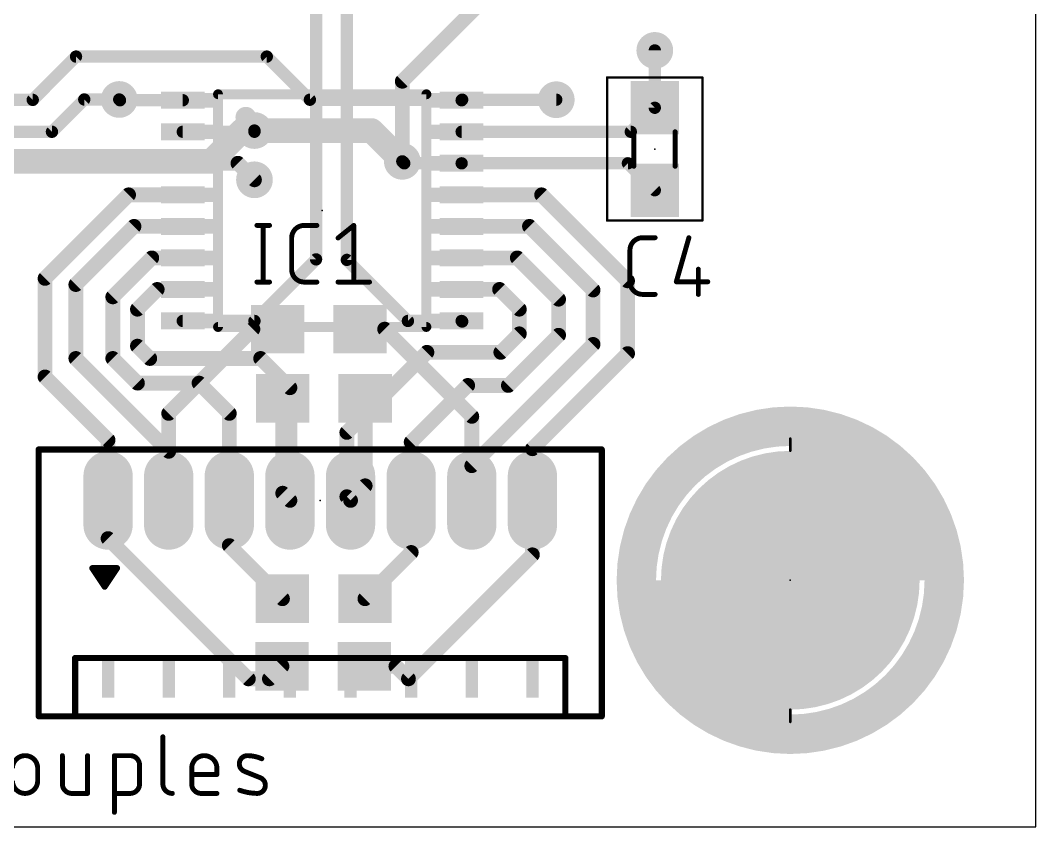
# Model space of a CAD drawing. Extents: x 0 to 102, y 0 to 61.
# Drawn here: x 80.64 to 101.58, y 0 to 16.62 of the extents above; entities that cross this region are included whole.
import ezdxf

# ---------------------------------------------------------------- set-up
doc = ezdxf.new("R2010")
doc.units = 0
for name, color, linetype in [('1', 12, 'CONTINUOUS'), ('16', 132, 'CONTINUOUS'), ('17', 110, 'CONTINUOUS'), ('18', 110, 'CONTINUOUS'), ('20', 31, 'CONTINUOUS'), ('21', 253, 'CONTINUOUS'), ('23', 53, 'CONTINUOUS'), ('25', 253, 'CONTINUOUS'), ('39', 12, 'CONTINUOUS'), ('51', 253, 'CONTINUOUS')]:
    doc.layers.add(name, color=color, linetype=linetype)

# ---------------------------------------------------------------- blocks, each defined once
blk = doc.blocks.new('RECT')
blk.add_solid([(-0.5, -0.5), (0.5, -0.5), (-0.5, 0.5), (0.5, 0.5)])
blk = doc.blocks.new('ROUNDP')
at = {"const_width": 0.5}
blk.add_lwpolyline([(0, -0.25, 1), (0, 0.25, 1), (0, -0.25)], format="xyb", dxfattribs=at)
blk = doc.blocks.new('LONGP100')
at = {"const_width": 1}
blk.add_lwpolyline([(-0.5, 0), (0.5, 0)], dxfattribs=at)
at = {"const_width": 0.5}
for points in [[(-0.5, 0.25, 1), (-0.5, -0.25)], [(0.5, -0.25, 1), (0.5, 0.25)]]:
    blk.add_lwpolyline(points, format="xyb", dxfattribs=at)
blk = doc.blocks.new('ROUNDV')
at = {"const_width": 0.5}
blk.add_lwpolyline([(0, -0.25, 1), (0, 0.25, 1), (0, -0.25)], format="xyb", dxfattribs=at)

msp = doc.modelspace()

# ---------------------------------------------------------------- linework, layer by layer
at = {"layer": '1'}
for points, const_width in [([(86.741, 11.695), (86.741, 19.177)], 0.254), ([(87.376, 11.684), (87.376, 18.796)], 0.254), ([(88.519, 15.367), (90.17, 17.018)], 0.3048), ([(93.726, 14.82), (93.726, 16.002)], 0.254), ([(88.519, 13.716), (88.519, 15.367)], 0.3048), ([(82.6982, 14.975), (82.6821, 14.9911)], 0.254), ([(83.993, 14.975), (82.6982, 14.975)], 0.254), ([(89.743, 14.975), (89.754, 14.986)], 0.254), ([(89.754, 14.986), (91.694, 14.986)], 0.254), ([(93.231, 14.325), (93.726, 14.82)], 0.254), ([(85.471, 14.325), (83.993, 14.325)], 0.254), ([(85.471, 14.351), (85.471, 14.325)], 0.254), ([(89.743, 14.325), (93.231, 14.325)], 0.254), ([(83.993, 13.675), (85.131, 13.675)], 0.3048), ([(85.131, 13.675), (85.471, 13.335)], 0.3048), ([(88.56, 13.675), (88.519, 13.716)], 0.254), ([(89.743, 13.675), (88.56, 13.675)], 0.254), ([(89.743, 13.675), (93.171, 13.675)], 0.254), ([(93.171, 13.675), (93.726, 13.12)], 0.254), ([(82.875, 13.025), (81.153, 11.303)], 0.3048), ([(83.993, 13.025), (82.875, 13.025)], 0.3048), ([(89.743, 13.025), (91.3922, 13.025)], 0.3048), ([(91.3922, 13.025), (93.1644, 11.2528)], 0.3048), ([(82.987, 12.375), (81.788, 11.176)], 0.3048), ([(83.993, 12.375), (82.987, 12.375)], 0.3048), ([(89.743, 12.375), (91.1416, 12.375)], 0.3048), ([(91.1416, 12.375), (92.4532, 11.0634)], 0.3048), ([(83.353, 11.725), (82.55, 10.922)], 0.3048), ([(83.993, 11.725), (83.353, 11.725)], 0.3048), ([(86.741, 11.695), (85.471, 10.425)], 0.254), ([(88.635, 10.425), (87.376, 11.684)], 0.254), ([(89.743, 11.725), (90.891, 11.725)], 0.3048), ([(90.891, 11.725), (91.742, 10.874)], 0.3048), ([(81.153, 11.303), (81.153, 9.271)], 0.3048), ([(81.788, 11.176), (81.788, 9.652)], 0.3048), ([(93.1644, 11.2528), (93.1644, 9.7523)], 0.3048), ([(83.465, 11.075), (83.058, 10.668)], 0.3048), ([(83.993, 11.075), (83.465, 11.075)], 0.3048), ([(89.743, 11.075), (90.525, 11.075)], 0.3048), ([(90.525, 11.075), (90.932, 10.668)], 0.3048), ([(92.4532, 11.0634), (92.4532, 9.9417)], 0.3048), ([(82.55, 10.922), (82.55, 9.652)], 0.3048), ([(91.742, 10.874), (91.742, 10.1311)], 0.3048), ([(83.058, 10.668), (83.058, 9.906)], 0.3048), ([(90.932, 10.668), (90.932, 10.16)], 0.3048), ([(83.993, 10.425), (85.471, 10.425)], 0.254), ([(89.743, 10.425), (88.635, 10.425)], 0.254), ([(89.743, 10.425), (89.754, 10.414)], 0.254), ([(90.932, 10.16), (90.551, 9.779)], 0.3048), ([(91.742, 10.1311), (90.7069, 9.096)], 0.3048), ([(83.058, 9.906), (83.312, 9.652)], 0.3048), ([(92.4532, 9.9417), (89.9524, 7.4409)], 0.3048), ([(89.027, 9.779), (87.376, 8.128)], 0.3048), ([(90.551, 9.779), (89.027, 9.779)], 0.3048), ([(93.1644, 9.7523), (91.2024, 7.7903)], 0.3048), ([(81.788, 9.652), (83.7024, 7.7376)], 0.3048), ([(82.55, 9.652), (83.058, 9.144)], 0.3048), ([(83.312, 9.652), (85.598, 9.652)], 0.3048), ([(85.598, 9.652), (86.2024, 9.0476)], 0.3048), ([(81.153, 9.271), (82.4524, 7.9716)], 0.3048), ([(83.058, 9.144), (84.328, 9.144)], 0.3048), ([(84.328, 9.144), (84.9524, 8.5196)], 0.3048), ([(89.868, 9.096), (88.7024, 7.9304)], 0.3048), ([(90.7069, 9.096), (89.868, 9.096)], 0.3048), ([(86.2024, 9.0476), (86.2024, 6.7259)], 0.3048), ([(84.9524, 8.5196), (84.9524, 6.7259)], 0.3048), ([(87.376, 8.128), (87.376, 6.8023)], 0.3048), ([(82.4524, 7.9716), (82.4524, 6.7259)], 0.3048), ([(88.7024, 7.9304), (88.7024, 6.7259)], 0.3048), ([(83.7024, 7.7376), (83.7024, 6.7259)], 0.3048), ([(91.2024, 7.7903), (91.2024, 6.7259)], 0.3048), ([(89.9524, 7.4409), (89.9524, 6.7259)], 0.3048), ([(87.376, 6.8023), (87.4524, 6.7259)], 0.3048)]:
    msp.add_lwpolyline(points, dxfattribs=dict(at, const_width=const_width))
for points, const_width in [([(93.7895, 16.002, 1), (93.6625, 16.002)], 0.127), ([(88.5952, 15.367, 1), (88.4428, 15.367)], 0.1524), ([(88.4651, 15.4209, 1), (88.5729, 15.3131)], 0.1524), ([(82.727, 15.036, 1), (82.6372, 14.9462)], 0.127), ([(82.6982, 15.0385, 1), (82.6982, 14.9115)], 0.127), ([(82.6533, 14.9301, 1), (82.7431, 15.0199)], 0.127), ([(83.993, 14.9115, 1), (83.993, 15.0385)], 0.127), ([(89.6981, 15.0199, 1), (89.7879, 14.9301)], 0.127), ([(89.754, 15.0495, 1), (89.754, 14.9225)], 0.127), ([(89.7989, 14.9411, 1), (89.7091, 15.0309)], 0.127), ([(91.694, 14.9225, 1), (91.694, 15.0495)], 0.127), ([(93.6625, 14.82, 1), (93.7895, 14.82)], 0.127), ([(93.7709, 14.7751, 1), (93.6811, 14.8649)], 0.127), ([(83.993, 14.3885, 1), (83.993, 14.2615)], 0.127), ([(85.5345, 14.351, 1), (85.4075, 14.351)], 0.127), ([(85.471, 14.2615, 1), (85.471, 14.3885)], 0.127), ([(89.743, 14.3885, 1), (89.743, 14.2615)], 0.127), ([(93.231, 14.2615, 1), (93.231, 14.3885)], 0.127), ([(85.4075, 14.325, 1), (85.5345, 14.325)], 0.127), ([(93.1861, 14.3699, 1), (93.2759, 14.2801)], 0.127), ([(83.993, 13.7512, 1), (83.993, 13.5988)], 0.1524), ([(85.1849, 13.7289, 1), (85.0771, 13.6211)], 0.1524), ([(85.131, 13.5988, 1), (85.131, 13.7512)], 0.1524), ([(88.5639, 13.7609, 1), (88.4741, 13.6711)], 0.127), ([(88.4428, 13.716, 1), (88.5952, 13.716)], 0.1524), ([(88.56, 13.7385, 1), (88.56, 13.6115)], 0.127), ([(88.5151, 13.6301, 1), (88.6049, 13.7199)], 0.127), ([(89.743, 13.7385, 1), (89.743, 13.6115)], 0.127), ([(89.743, 13.6115, 1), (89.743, 13.7385)], 0.127), ([(93.2159, 13.7199, 1), (93.1261, 13.6301)], 0.127), ([(93.171, 13.6115, 1), (93.171, 13.7385)], 0.127), ([(85.4171, 13.2811, 1), (85.5249, 13.3889)], 0.1524), ([(93.6811, 13.0751, 1), (93.7709, 13.1649)], 0.127), ([(82.875, 13.1012, 1), (82.875, 12.9488)], 0.1524), ([(82.9289, 12.9711, 1), (82.8211, 13.0789)], 0.1524), ([(83.993, 12.9488, 1), (83.993, 13.1012)], 0.1524), ([(89.743, 13.1012, 1), (89.743, 12.9488)], 0.1524), ([(91.446, 13.0789, 1), (91.3383, 12.9711)], 0.1524), ([(91.3922, 12.9488, 1), (91.3922, 13.1012)], 0.1524), ([(82.987, 12.4512, 1), (82.987, 12.2988)], 0.1524), ([(83.0409, 12.3211, 1), (82.9331, 12.4289)], 0.1524), ([(83.993, 12.2988, 1), (83.993, 12.4512)], 0.1524), ([(89.743, 12.4512, 1), (89.743, 12.2988)], 0.1524), ([(91.1955, 12.4289, 1), (91.0877, 12.3211)], 0.1524), ([(91.1416, 12.2988, 1), (91.1416, 12.4512)], 0.1524), ([(83.353, 11.8012, 1), (83.353, 11.6488)], 0.1524), ([(83.4069, 11.6711, 1), (83.2991, 11.7789)], 0.1524), ([(83.993, 11.6488, 1), (83.993, 11.8012)], 0.1524), ([(86.6775, 11.695, 1), (86.8045, 11.695)], 0.127), ([(86.7859, 11.6501, 1), (86.6961, 11.7399)], 0.127), ([(87.4209, 11.7289, 1), (87.3311, 11.6391)], 0.127), ([(87.3125, 11.684, 1), (87.4395, 11.684)], 0.127), ([(89.743, 11.8012, 1), (89.743, 11.6488)], 0.1524), ([(90.9449, 11.7789, 1), (90.8371, 11.6711)], 0.1524), ([(90.891, 11.6488, 1), (90.891, 11.8012)], 0.1524), ([(81.2292, 11.303, 1), (81.0768, 11.303)], 0.1524), ([(81.0991, 11.3569, 1), (81.2069, 11.2491)], 0.1524), ([(81.8642, 11.176, 1), (81.7118, 11.176)], 0.1524), ([(93.2406, 11.2528, 1), (93.0882, 11.2528)], 0.1524), ([(93.1105, 11.1989, 1), (93.2183, 11.3066)], 0.1524), ([(81.7341, 11.2299, 1), (81.8419, 11.1221)], 0.1524), ([(83.465, 11.1512, 1), (83.465, 10.9988)], 0.1524), ([(83.5189, 11.0211, 1), (83.4111, 11.1289)], 0.1524), ([(83.993, 10.9988, 1), (83.993, 11.1512)], 0.1524), ([(89.743, 11.1512, 1), (89.743, 10.9988)], 0.1524), ([(90.5789, 11.1289, 1), (90.4711, 11.0211)], 0.1524), ([(90.525, 10.9988, 1), (90.525, 11.1512)], 0.1524), ([(92.5294, 11.0634, 1), (92.377, 11.0634)], 0.1524), ([(92.3993, 11.0095, 1), (92.5071, 11.1173)], 0.1524), ([(82.6262, 10.922, 1), (82.4738, 10.922)], 0.1524), ([(82.4961, 10.9759, 1), (82.6039, 10.8681)], 0.1524), ([(91.8182, 10.874, 1), (91.6658, 10.874)], 0.1524), ([(91.6881, 10.8201, 1), (91.7959, 10.9279)], 0.1524), ([(83.1342, 10.668, 1), (82.9818, 10.668)], 0.1524), ([(83.0041, 10.7219, 1), (83.1119, 10.6141)], 0.1524), ([(91.0082, 10.668, 1), (90.8558, 10.668)], 0.1524), ([(90.8781, 10.6141, 1), (90.9859, 10.7219)], 0.1524), ([(83.993, 10.4885, 1), (83.993, 10.3615)], 0.127), ([(85.4261, 10.4699, 1), (85.5159, 10.3801)], 0.127), ([(85.471, 10.3615, 1), (85.471, 10.4885)], 0.127), ([(88.635, 10.4885, 1), (88.635, 10.3615)], 0.127), ([(88.5901, 10.3801, 1), (88.6799, 10.4699)], 0.127), ([(89.7879, 10.4699, 1), (89.6981, 10.3801)], 0.127), ([(89.7091, 10.3691, 1), (89.7989, 10.4589)], 0.127), ([(89.743, 10.3615, 1), (89.743, 10.4885)], 0.127), ([(90.9859, 10.1061, 1), (90.8781, 10.2139)], 0.1524), ([(91.7959, 10.0772, 1), (91.6881, 10.185)], 0.1524), ([(83.1119, 9.9599, 1), (83.0041, 9.8521)], 0.1524), ([(90.8558, 10.16, 1), (91.0082, 10.16)], 0.1524), ([(91.6658, 10.1311, 1), (91.8182, 10.1311)], 0.1524), ([(92.5071, 9.8878, 1), (92.3993, 9.9956)], 0.1524), ([(82.9818, 9.906, 1), (83.1342, 9.906)], 0.1524), ([(89.027, 9.8552, 1), (89.027, 9.7028)], 0.1524), ([(89.0809, 9.7251, 1), (88.9731, 9.8329)], 0.1524), ([(90.4971, 9.8329, 1), (90.6049, 9.7251)], 0.1524), ([(90.551, 9.7028, 1), (90.551, 9.8552)], 0.1524), ([(92.377, 9.9417, 1), (92.5294, 9.9417)], 0.1524), ([(93.2183, 9.6984, 1), (93.1105, 9.8062)], 0.1524), ([(81.8419, 9.7059, 1), (81.7341, 9.5981)], 0.1524), ([(81.7118, 9.652, 1), (81.8642, 9.652)], 0.1524), ([(82.6039, 9.7059, 1), (82.4961, 9.5981)], 0.1524), ([(82.4738, 9.652, 1), (82.6262, 9.652)], 0.1524), ([(83.312, 9.7282, 1), (83.312, 9.5758)], 0.1524), ([(83.2581, 9.5981, 1), (83.3659, 9.7059)], 0.1524), ([(85.6519, 9.7059, 1), (85.5441, 9.5981)], 0.1524), ([(85.598, 9.5758, 1), (85.598, 9.7282)], 0.1524), ([(93.0882, 9.7523, 1), (93.2406, 9.7523)], 0.1524), ([(81.2069, 9.3249, 1), (81.0991, 9.2171)], 0.1524), ([(81.0768, 9.271, 1), (81.2292, 9.271)], 0.1524), ([(83.058, 9.2202, 1), (83.058, 9.0678)], 0.1524), ([(83.0041, 9.0901, 1), (83.1119, 9.1979)], 0.1524), ([(84.3819, 9.1979, 1), (84.2741, 9.0901)], 0.1524), ([(84.328, 9.0678, 1), (84.328, 9.2202)], 0.1524), ([(89.868, 9.1722, 1), (89.868, 9.0198)], 0.1524), ([(89.9219, 9.0421, 1), (89.8141, 9.1499)], 0.1524), ([(90.653, 9.1499, 1), (90.7608, 9.0421)], 0.1524), ([(90.7069, 9.0198, 1), (90.7069, 9.1722)], 0.1524), ([(86.2786, 9.0476, 1), (86.1262, 9.0476)], 0.1524), ([(86.1485, 8.9938, 1), (86.2562, 9.1015)], 0.1524), ([(85.0286, 8.5196, 1), (84.8762, 8.5196)], 0.1524), ([(84.8985, 8.4658, 1), (85.0062, 8.5735)], 0.1524), ([(87.4522, 8.128, 1), (87.2998, 8.128)], 0.1524), ([(87.3221, 8.1819, 1), (87.4299, 8.0741)], 0.1524), ([(82.5286, 7.9716, 1), (82.3762, 7.9716)], 0.1524), ([(82.3985, 7.9178, 1), (82.5062, 8.0255)], 0.1524), ([(88.7786, 7.9304, 1), (88.6262, 7.9304)], 0.1524), ([(88.6485, 7.9842, 1), (88.7562, 7.8765)], 0.1524), ([(83.7786, 7.7376, 1), (83.6262, 7.7376)], 0.1524), ([(83.6485, 7.6838, 1), (83.7562, 7.7915)], 0.1524), ([(91.2786, 7.7903, 1), (91.1262, 7.7903)], 0.1524), ([(91.1485, 7.8442, 1), (91.2562, 7.7364)], 0.1524), ([(90.0286, 7.4409, 1), (89.8762, 7.4409)], 0.1524), ([(89.8985, 7.4947, 1), (90.0062, 7.387)], 0.1524), ([(87.4299, 6.8562, 1), (87.3221, 6.7484)], 0.1524), ([(82.3762, 6.7259, 1), (82.5286, 6.7259)], 0.1524), ([(83.6262, 6.7259, 1), (83.7786, 6.7259)], 0.1524), ([(84.8762, 6.7259, 1), (85.0286, 6.7259)], 0.1524), ([(86.1262, 6.7259, 1), (86.2786, 6.7259)], 0.1524), ([(87.2998, 6.8023, 1), (87.4522, 6.8023)], 0.1524), ([(87.3985, 6.672, 1), (87.5062, 6.7798)], 0.1524), ([(88.6262, 6.7259, 1), (88.7786, 6.7259)], 0.1524), ([(89.8762, 6.7259, 1), (90.0286, 6.7259)], 0.1524), ([(91.1262, 6.7259, 1), (91.2786, 6.7259)], 0.1524)]:
    msp.add_lwpolyline(points, format="xyb", dxfattribs=dict(at, const_width=const_width))
at = {"layer": '16'}
for points, const_width in [([(81.7914, 15.875), (80.899, 14.9826)], 0.254), ([(85.725, 15.875), (81.7914, 15.875)], 0.254), ([(86.614, 14.986), (85.725, 15.875)], 0.254), ([(80.899, 14.9826), (77.597, 14.9826)], 0.254), ([(81.9611, 14.9911), (81.295, 14.325)], 0.254), ([(82.6821, 14.9911), (81.9611, 14.9911)], 0.254), ([(91.694, 14.986), (86.614, 14.986)], 0.254), ([(81.295, 14.325), (76.3086, 14.325)], 0.254), ([(85.217, 14.351), (84.582, 13.716)], 0.508), ([(85.217, 14.351), (85.471, 14.351)], 0.508), ([(85.471, 14.351), (87.884, 14.351)], 0.508), ([(87.884, 14.351), (88.519, 13.716)], 0.508), ([(74.549, 13.716), (84.582, 13.716)], 0.508), ([(85.4389, 10.2565), (83.7024, 8.52)], 0.3048), ([(85.9469, 10.2565), (85.4389, 10.2565)], 0.3048), ([(87.6469, 10.2565), (88.1549, 10.2565)], 0.3048), ([(89.9524, 8.459), (88.1549, 10.2565)], 0.3048), ([(86.0536, 8.829), (86.0536, 6.8747)], 0.3048), ([(87.7536, 8.829), (87.7536, 7.0271)], 0.3048), ([(83.7024, 8.52), (83.7024, 6.7259)], 0.3048), ([(89.9524, 8.459), (89.9524, 6.7259)], 0.3048), ([(87.7536, 7.0271), (87.4524, 6.7259)], 0.3048), ([(86.0536, 6.8747), (86.2024, 6.7259)], 0.3048), ([(82.4524, 6.7259), (82.4524, 5.9396)], 0.3048), ([(84.9524, 5.7951), (84.9524, 6.7259)], 0.3048), ([(88.7024, 5.6529), (88.7024, 6.7259)], 0.3048), ([(91.2024, 5.6044), (91.2024, 6.7259)], 0.3048), ([(82.4524, 5.9396), (85.344, 3.048)], 0.3048), ([(86.0485, 4.699), (84.9524, 5.7951)], 0.3048), ([(87.7485, 4.699), (88.7024, 5.6529)], 0.3048), ([(88.646, 3.048), (91.2024, 5.6044)], 0.3048), ([(85.7792, 3.048), (86.0383, 3.3071)], 0.3048), ([(87.7383, 3.3071), (88.3869, 3.3071)], 0.3048), ([(88.3869, 3.3071), (88.646, 3.048)], 0.3048), ([(85.344, 3.048), (85.7792, 3.048)], 0.3048)]:
    msp.add_lwpolyline(points, dxfattribs=dict(at, const_width=const_width))
for points, const_width in [([(81.7914, 15.9385, 1), (81.7914, 15.8115)], 0.127), ([(81.8363, 15.8301, 1), (81.7465, 15.9199)], 0.127), ([(85.7699, 15.9199, 1), (85.6801, 15.8301)], 0.127), ([(85.725, 15.8115, 1), (85.725, 15.9385)], 0.127), ([(80.8541, 15.0275, 1), (80.9439, 14.9377)], 0.127), ([(80.899, 14.9191, 1), (80.899, 15.0461)], 0.127), ([(81.9611, 15.0546, 1), (81.9611, 14.9276)], 0.127), ([(82.006, 14.9462, 1), (81.9162, 15.036)], 0.127), ([(82.6821, 14.9276, 1), (82.6821, 15.0546)], 0.127), ([(86.614, 15.0495, 1), (86.614, 14.9225)], 0.127), ([(86.5691, 14.9411, 1), (86.6589, 15.0309)], 0.127), ([(91.694, 14.9225, 1), (91.694, 15.0495)], 0.127), ([(81.295, 14.2615, 1), (81.295, 14.3885)], 0.127), ([(85.217, 14.478, 1), (85.217, 14.224)], 0.254), ([(85.3068, 14.2612, 1), (85.1272, 14.4408)], 0.254), ([(85.471, 14.478, 1), (85.471, 14.224)], 0.254), ([(85.471, 14.224, 1), (85.471, 14.478)], 0.254), ([(87.9738, 14.4408, 1), (87.7942, 14.2612)], 0.254), ([(87.884, 14.224, 1), (87.884, 14.478)], 0.254), ([(81.2501, 14.3699, 1), (81.3399, 14.2801)], 0.127), ([(84.4922, 13.8058, 1), (84.6718, 13.6262)], 0.254), ([(84.582, 13.589, 1), (84.582, 13.843)], 0.254), ([(88.4292, 13.6262, 1), (88.6088, 13.8058)], 0.254), ([(85.4389, 10.3327, 1), (85.4389, 10.1803)], 0.1524), ([(85.4928, 10.2026, 1), (85.385, 10.3104)], 0.1524), ([(85.9469, 10.1803, 1), (85.9469, 10.3327)], 0.1524), ([(87.6469, 10.3327, 1), (87.6469, 10.1803)], 0.1524), ([(88.2088, 10.3104, 1), (88.101, 10.2026)], 0.1524), ([(88.1549, 10.1803, 1), (88.1549, 10.3327)], 0.1524), ([(86.1298, 8.829, 1), (85.9774, 8.829)], 0.1524), ([(87.8298, 8.829, 1), (87.6774, 8.829)], 0.1524), ([(83.7786, 8.52, 1), (83.6262, 8.52)], 0.1524), ([(83.6485, 8.5739, 1), (83.7562, 8.4661)], 0.1524), ([(90.0286, 8.459, 1), (89.8762, 8.459)], 0.1524), ([(89.8985, 8.4052, 1), (90.0062, 8.5129)], 0.1524), ([(87.8074, 6.9732, 1), (87.6997, 7.081)], 0.1524), ([(86.1074, 6.9286, 1), (85.9997, 6.8208)], 0.1524), ([(85.9774, 6.8747, 1), (86.1298, 6.8747)], 0.1524), ([(87.6774, 7.0271, 1), (87.8298, 7.0271)], 0.1524), ([(82.5286, 6.7259, 1), (82.3762, 6.7259)], 0.1524), ([(83.6262, 6.7259, 1), (83.7786, 6.7259)], 0.1524), ([(85.0286, 6.7259, 1), (84.8762, 6.7259)], 0.1524), ([(86.1485, 6.672, 1), (86.2562, 6.7798)], 0.1524), ([(87.3985, 6.7798, 1), (87.5062, 6.672)], 0.1524), ([(88.7786, 6.7259, 1), (88.6262, 6.7259)], 0.1524), ([(89.8762, 6.7259, 1), (90.0286, 6.7259)], 0.1524), ([(91.2786, 6.7259, 1), (91.1262, 6.7259)], 0.1524), ([(82.5062, 5.9935, 1), (82.3985, 5.8858)], 0.1524), ([(82.3762, 5.9396, 1), (82.5286, 5.9396)], 0.1524), ([(85.0062, 5.849, 1), (84.8985, 5.7412)], 0.1524), ([(84.8762, 5.7951, 1), (85.0286, 5.7951)], 0.1524), ([(88.6262, 5.6529, 1), (88.7786, 5.6529)], 0.1524), ([(88.7562, 5.599, 1), (88.6485, 5.7068)], 0.1524), ([(91.1262, 5.6044, 1), (91.2786, 5.6044)], 0.1524), ([(91.2562, 5.5505, 1), (91.1485, 5.6582)], 0.1524), ([(85.9946, 4.6451, 1), (86.1024, 4.7529)], 0.1524), ([(87.6946, 4.7529, 1), (87.8024, 4.6451)], 0.1524), ([(86.0922, 3.2532, 1), (85.9844, 3.361)], 0.1524), ([(87.7383, 3.3833, 1), (87.7383, 3.2309)], 0.1524), ([(88.4408, 3.361, 1), (88.333, 3.2532)], 0.1524), ([(88.3869, 3.2309, 1), (88.3869, 3.3833)], 0.1524), ([(85.344, 3.1242, 1), (85.344, 2.9718)], 0.1524), ([(85.2901, 2.9941, 1), (85.3979, 3.1019)], 0.1524), ([(85.7254, 3.1019, 1), (85.8331, 2.9941)], 0.1524), ([(85.7792, 2.9718, 1), (85.7792, 3.1242)], 0.1524), ([(88.5921, 3.1019, 1), (88.6999, 2.9941)], 0.1524), ([(88.5921, 2.9941, 1), (88.6999, 3.1019)], 0.1524)]:
    msp.add_lwpolyline(points, format="xyb", dxfattribs=dict(at, const_width=const_width))
at = {"layer": '20'}
for p, q in [((101.58, 0), (101.58, 60.63)), ((0, 0), (101.58, 0))]:
    msp.add_line(p, q, dxfattribs=at)
at = {"layer": '21'}
for points, const_width in [([(89.0164, 15.0984), (84.7196, 15.0984)], 0.2032), ([(84.7196, 15.0984), (84.7196, 10.3016)], 0.2032), ([(89.0164, 10.3016), (89.0164, 15.0984)], 0.2032), ([(84.7196, 10.3016), (89.0164, 10.3016)], 0.2032), ([(96.52, 8.001), (96.52, 7.747)], 0.0508), ([(81.0224, 2.2759), (81.0224, 7.7759)], 0.127), ([(92.6324, 7.7759), (92.6324, 2.2759)], 0.127), ([(82.1284, 5.3289), (82.6364, 5.3289)], 0.127), ([(82.3824, 4.9479), (82.1284, 5.3289)], 0.127), ([(82.2096, 5.207), (82.5551, 5.207)], 0.127), ([(82.6364, 5.3289), (82.3824, 4.9479)], 0.127), ([(82.2943, 5.08), (82.4704, 5.08)], 0.127), ([(82.379, 4.953), (82.3857, 4.953)], 0.127), ([(92.6324, 2.2759), (81.0224, 2.2759)], 0.127), ([(96.52, 2.413), (96.52, 2.159)], 0.0508)]:
    msp.add_lwpolyline(points, dxfattribs=dict(at, const_width=const_width))
for points, const_width in [([(84.7196, 15.1492, 1), (84.7196, 15.0476)], 0.1016), ([(84.7704, 15.0984, 1), (84.6688, 15.0984)], 0.1016), ([(89.0672, 15.0984, 1), (88.9656, 15.0984)], 0.1016), ([(89.0164, 15.0476, 1), (89.0164, 15.1492)], 0.1016), ([(85.293, 14.5182, 1), (85.293, 14.7318, 1), (85.293, 14.5182)], 0.2136), ([(84.7196, 10.3524, 1), (84.7196, 10.2508)], 0.1016), ([(84.6688, 10.3016, 1), (84.7704, 10.3016)], 0.1016), ([(88.9656, 10.3016, 1), (89.0672, 10.3016)], 0.1016), ([(89.0164, 10.2508, 1), (89.0164, 10.3524)], 0.1016), ([(96.52, 2.159, 1), (96.52, 8.001, 1), (96.52, 2.159)], 0.1524), ([(96.5327, 8.001, 1), (96.5073, 8.001)], 0.0254), ([(81.0541, 7.7759, 1), (80.9906, 7.7759)], 0.0635), ([(92.6641, 7.7759, 1), (92.6006, 7.7759)], 0.0635), ([(96.5073, 7.747, 1), (96.5327, 7.747)], 0.0254), ([(96.52, 3.58, 1), (96.52, 6.58, 1), (96.52, 3.58)], 0.2032), ([(82.1548, 5.3465, 1), (82.1019, 5.3113)], 0.0635), ([(82.1284, 5.3607, 1), (82.1284, 5.2972)], 0.0635), ([(82.2096, 5.2387, 1), (82.2096, 5.1753)], 0.0635), ([(82.5551, 5.1753, 1), (82.5551, 5.2387)], 0.0635), ([(82.6628, 5.3113, 1), (82.6099, 5.3465)], 0.0635), ([(82.6364, 5.2972, 1), (82.6364, 5.3607)], 0.0635), ([(82.2943, 5.1117, 1), (82.2943, 5.0483)], 0.0635), ([(82.4704, 5.0483, 1), (82.4704, 5.1117)], 0.0635), ([(82.379, 4.9848, 1), (82.379, 4.9213)], 0.0635), ([(82.3559, 4.9655, 1), (82.4088, 4.9303)], 0.0635), ([(82.3559, 4.9303, 1), (82.4088, 4.9655)], 0.0635), ([(82.3857, 4.9213, 1), (82.3857, 4.9848)], 0.0635), ([(80.9906, 2.2759, 1), (81.0541, 2.2759)], 0.0635), ([(81.0224, 2.3077, 1), (81.0224, 2.2442)], 0.0635), ([(92.6006, 2.2759, 1), (92.6641, 2.2759)], 0.0635), ([(92.6324, 2.2442, 1), (92.6324, 2.3077)], 0.0635), ([(96.5327, 2.413, 1), (96.5073, 2.413)], 0.0254), ([(96.5073, 2.159, 1), (96.5327, 2.159)], 0.0254)]:
    msp.add_lwpolyline(points, format="xyb", dxfattribs=dict(at, const_width=const_width))
at = {"layer": '23'}
for p in [(93.726, 13.97), (86.868, 12.7), (86.8274, 6.7259), (96.52, 5.08)]:
    msp.add_point(p, dxfattribs=at)
at = {"layer": '25', "const_width": 0.1016}
for points in [[(85.5218, 12.3952), (85.7814, 12.3952)], [(85.6516, 12.3952), (85.6516, 11.2268)], [(86.4978, 12.3952), (86.7574, 12.3952)], [(87.194, 12.1356), (87.5185, 12.3952)], [(87.5185, 12.3952), (87.5185, 11.2268)], [(86.2381, 11.4864), (86.2381, 12.1356)], [(93.4729, 12.1412), (93.7326, 12.1412)], [(94.4287, 12.1412), (94.1691, 11.2324)], [(93.2133, 11.2324), (93.2133, 11.8816)], [(94.6235, 11.4921), (94.6235, 10.9728)], [(85.5218, 11.2268), (85.7814, 11.2268)], [(86.7574, 11.2268), (86.4978, 11.2268)], [(87.194, 11.2268), (87.8431, 11.2268)], [(94.1691, 11.2324), (94.8182, 11.2324)], [(93.7326, 10.9728), (93.4729, 10.9728)], [(83.5824, 1.8542), (83.5824, 0.8805)], [(81.51, 1.4647), (81.51, 0.8805)], [(82.0293, 0.6858), (82.0293, 1.4647)], [(82.5827, 0.2963), (82.5827, 1.4647)], [(82.5827, 1.4647), (82.9072, 1.4647)], [(83.102, 1.27), (83.102, 0.8805)], [(81.0006, 1.2051), (81.0006, 0.9454)], [(84.177, 0.8805), (84.177, 1.2051)], [(84.6963, 1.0753), (84.177, 1.0753)], [(84.6963, 1.2051), (84.6963, 1.0753)], [(85.5895, 1.0104), (85.265, 1.1402)], [(81.7047, 0.6858), (82.0293, 0.6858)], [(82.9072, 0.6858), (82.5827, 0.6858)], [(84.6963, 0.6858), (84.3717, 0.6858)]]:
    msp.add_lwpolyline(points, dxfattribs=at)
at = {"layer": '25'}
for points, const_width in [([(85.5218, 12.4206, 1), (85.5218, 12.3698)], 0.0508), ([(85.677, 12.3952, 1), (85.6262, 12.3952)], 0.0508), ([(85.7814, 12.3698, 1), (85.7814, 12.4206)], 0.0508), ([(86.4978, 12.3952, 0.4142), (86.2381, 12.1356)], 0.1016), ([(86.4978, 12.4206, 1), (86.4978, 12.3698)], 0.0508), ([(86.4978, 12.3698, 1), (86.4978, 12.4206)], 0.0508), ([(86.7574, 12.3698, 1), (86.7574, 12.4206)], 0.0508), ([(87.5439, 12.3952, 1), (87.4931, 12.3952)], 0.0508), ([(87.5344, 12.3754, 1), (87.5027, 12.415)], 0.0508), ([(86.2635, 12.1356, 1), (86.2127, 12.1356)], 0.0508), ([(86.2127, 12.1356, 1), (86.2635, 12.1356)], 0.0508), ([(87.1781, 12.1554, 1), (87.2098, 12.1157)], 0.0508), ([(93.4729, 12.1412, 0.4142), (93.2133, 11.8816)], 0.1016), ([(93.4729, 12.1666, 1), (93.4729, 12.1158)], 0.0508), ([(93.4729, 12.1158, 1), (93.4729, 12.1666)], 0.0508), ([(93.7326, 12.1158, 1), (93.7326, 12.1666)], 0.0508), ([(94.4532, 12.1342, 1), (94.4043, 12.1482)], 0.0508), ([(93.2387, 11.8816, 1), (93.1879, 11.8816)], 0.0508), ([(93.1879, 11.8816, 1), (93.2387, 11.8816)], 0.0508), ([(86.2381, 11.4864, 0.4142), (86.4978, 11.2268)], 0.1016), ([(86.2635, 11.4864, 1), (86.2127, 11.4864)], 0.0508), ([(94.6489, 11.4921, 1), (94.5981, 11.4921)], 0.0508), ([(86.2127, 11.4864, 1), (86.2635, 11.4864)], 0.0508), ([(85.5218, 11.2522, 1), (85.5218, 11.2014)], 0.0508), ([(85.6262, 11.2268, 1), (85.677, 11.2268)], 0.0508), ([(85.7814, 11.2014, 1), (85.7814, 11.2522)], 0.0508), ([(86.4978, 11.2522, 1), (86.4978, 11.2014)], 0.0508), ([(86.4978, 11.2014, 1), (86.4978, 11.2522)], 0.0508), ([(86.7574, 11.2014, 1), (86.7574, 11.2522)], 0.0508), ([(87.194, 11.2522, 1), (87.194, 11.2014)], 0.0508), ([(87.4931, 11.2268, 1), (87.5439, 11.2268)], 0.0508), ([(87.8431, 11.2014, 1), (87.8431, 11.2522)], 0.0508), ([(93.2133, 11.2324, 0.4142), (93.4729, 10.9728)], 0.1016), ([(93.2387, 11.2324, 1), (93.1879, 11.2324)], 0.0508), ([(93.1879, 11.2324, 1), (93.2387, 11.2324)], 0.0508), ([(94.1691, 11.2578, 1), (94.1691, 11.207)], 0.0508), ([(94.1447, 11.2394, 1), (94.1935, 11.2255)], 0.0508), ([(94.8182, 11.207, 1), (94.8182, 11.2578)], 0.0508), ([(93.4729, 10.9982, 1), (93.4729, 10.9474)], 0.0508), ([(93.4729, 10.9474, 1), (93.4729, 10.9982)], 0.0508), ([(93.7326, 10.9474, 1), (93.7326, 10.9982)], 0.0508), ([(94.5981, 10.9728, 1), (94.6489, 10.9728)], 0.0508), ([(83.6078, 1.8542, 1), (83.557, 1.8542)], 0.0508), ([(81.0006, 1.2051, 1), (80.4813, 1.2051)], 0.1016), ([(81.5354, 1.4647, 1), (81.4846, 1.4647)], 0.0508), ([(82.0547, 1.4647, 1), (82.0039, 1.4647)], 0.0508), ([(82.6081, 1.4647, 1), (82.5573, 1.4647)], 0.0508), ([(82.5827, 1.4901, 1), (82.5827, 1.4393)], 0.0508), ([(83.102, 1.27, 0.4142), (82.9072, 1.4647)], 0.1016), ([(82.9072, 1.4901, 1), (82.9072, 1.4393)], 0.0508), ([(82.9072, 1.4393, 1), (82.9072, 1.4901)], 0.0508), ([(84.6963, 1.2051, 1), (84.177, 1.2051)], 0.1016), ([(85.3299, 1.4647, 0.8318), (85.265, 1.1402)], 0.1016), ([(85.3302, 1.4901, 1), (85.3295, 1.4393)], 0.0508), ([(85.622, 1.3998, 0.1025), (85.3299, 1.4647)], 0.1016), ([(85.3295, 1.4393, 1), (85.3302, 1.4901)], 0.0508), ([(83.1274, 1.27, 1), (83.0766, 1.27)], 0.0508), ([(83.0766, 1.27, 1), (83.1274, 1.27)], 0.0508), ([(85.6115, 1.3767, 1), (85.6324, 1.423)], 0.0508), ([(81.026, 1.2051, 1), (80.9752, 1.2051)], 0.0508), ([(80.9752, 1.2051, 1), (81.026, 1.2051)], 0.0508), ([(84.2024, 1.2051, 1), (84.1516, 1.2051)], 0.0508), ([(84.1516, 1.2051, 1), (84.2024, 1.2051)], 0.0508), ([(84.177, 1.1007, 1), (84.177, 1.0499)], 0.0508), ([(84.7217, 1.2051, 1), (84.6709, 1.2051)], 0.0508), ([(84.6709, 1.2051, 1), (84.7217, 1.2051)], 0.0508), ([(84.6709, 1.0753, 1), (84.7217, 1.0753)], 0.0508), ([(84.6963, 1.0499, 1), (84.6963, 1.1007)], 0.0508), ([(85.2744, 1.1638, 1), (85.2555, 1.1166)], 0.0508), ([(85.2555, 1.1166, 1), (85.2744, 1.1638)], 0.0508), ([(85.5246, 0.6858, 0.8318), (85.5895, 1.0104)], 0.1016), ([(85.599, 1.0339, 1), (85.5801, 0.9868)], 0.0508), ([(85.5801, 0.9868, 1), (85.599, 1.0339)], 0.0508), ([(80.4813, 0.9454, 1), (81.0006, 0.9454)], 0.1016), ([(81.026, 0.9454, 1), (80.9752, 0.9454)], 0.0508), ([(80.9752, 0.9454, 1), (81.026, 0.9454)], 0.0508), ([(81.51, 0.8805, 0.4142), (81.7047, 0.6858)], 0.1016), ([(81.5354, 0.8805, 1), (81.4846, 0.8805)], 0.0508), ([(81.4846, 0.8805, 1), (81.5354, 0.8805)], 0.0508), ([(82.9072, 0.6858, 0.4142), (83.102, 0.8805)], 0.1016), ([(83.1274, 0.8805, 1), (83.0766, 0.8805)], 0.0508), ([(83.0766, 0.8805, 1), (83.1274, 0.8805)], 0.0508), ([(83.5824, 0.8805, 0.4142), (83.7771, 0.6858)], 0.1016), ([(83.6078, 0.8805, 1), (83.557, 0.8805)], 0.0508), ([(83.557, 0.8805, 1), (83.6078, 0.8805)], 0.0508), ([(84.177, 0.8805, 0.4142), (84.3717, 0.6858)], 0.1016), ([(84.2024, 0.8805, 1), (84.1516, 0.8805)], 0.0508), ([(84.1516, 0.8805, 1), (84.2024, 0.8805)], 0.0508), ([(81.7047, 0.7112, 1), (81.7047, 0.6604)], 0.0508), ([(81.7047, 0.6604, 1), (81.7047, 0.7112)], 0.0508), ([(82.0039, 0.6858, 1), (82.0547, 0.6858)], 0.0508), ([(82.0293, 0.6604, 1), (82.0293, 0.7112)], 0.0508), ([(82.5827, 0.7112, 1), (82.5827, 0.6604)], 0.0508), ([(82.9072, 0.7112, 1), (82.9072, 0.6604)], 0.0508), ([(82.9072, 0.6604, 1), (82.9072, 0.7112)], 0.0508), ([(83.7771, 0.6604, 1), (83.7771, 0.7112)], 0.0508), ([(84.3717, 0.7112, 1), (84.3717, 0.6604)], 0.0508), ([(84.3717, 0.6604, 1), (84.3717, 0.7112)], 0.0508), ([(84.6963, 0.6604, 1), (84.6963, 0.7112)], 0.0508), ([(85.1676, 0.7507, 0.083), (85.5246, 0.6858)], 0.1016), ([(85.1762, 0.7746, 1), (85.159, 0.7268)], 0.0508), ([(85.525, 0.7112, 1), (85.5242, 0.6604)], 0.0508), ([(85.5242, 0.6604, 1), (85.525, 0.7112)], 0.0508), ([(82.5573, 0.2963, 1), (82.6081, 0.2963)], 0.0508)]:
    msp.add_lwpolyline(points, format="xyb", dxfattribs=dict(at, const_width=const_width))
at = {"layer": '39', "const_width": 0.0508}
for points in [[(92.743, 12.497), (92.743, 15.443)], [(92.743, 15.443), (94.709, 15.443)], [(94.709, 15.443), (94.709, 12.497)], [(94.709, 12.497), (92.743, 12.497)]]:
    msp.add_lwpolyline(points, dxfattribs=at)
at = {"layer": '39'}
for points, const_width in [([(92.7557, 15.443, 1), (92.7303, 15.443)], 0.0254), ([(92.743, 15.4557, 1), (92.743, 15.4303)], 0.0254), ([(94.7217, 15.443, 1), (94.6963, 15.443)], 0.0254), ([(94.709, 15.4303, 1), (94.709, 15.4557)], 0.0254), ([(92.743, 12.5097, 1), (92.743, 12.4843)], 0.0254), ([(92.7303, 12.497, 1), (92.7557, 12.497)], 0.0254), ([(94.6963, 12.497, 1), (94.7217, 12.497)], 0.0254), ([(94.709, 12.4843, 1), (94.709, 12.5097)], 0.0254), ([(96.52, 1.905, 1), (96.52, 8.255, 1), (96.52, 1.905)], 0.8128)]:
    msp.add_lwpolyline(points, format="xyb", dxfattribs=dict(at, const_width=const_width))
at = {"layer": '51'}
for points, const_width in [([(93.294, 13.614), (93.294, 14.326)], 0.1016), ([(94.145, 13.614), (94.145, 14.326)], 0.1016), ([(81.0224, 7.7759), (92.6324, 7.7759)], 0.127), ([(81.7724, 2.2759), (81.7724, 3.4759)], 0.127), ([(81.7724, 3.4759), (91.8824, 3.4759)], 0.127), ([(91.8824, 3.4759), (91.8824, 2.2759)], 0.127)]:
    msp.add_lwpolyline(points, dxfattribs=dict(at, const_width=const_width))
for points, const_width in [([(93.3194, 14.326, 1), (93.2686, 14.326)], 0.0508), ([(94.1704, 14.326, 1), (94.1196, 14.326)], 0.0508), ([(93.2686, 13.614, 1), (93.3194, 13.614)], 0.0508), ([(94.1196, 13.614, 1), (94.1704, 13.614)], 0.0508), ([(98.298, 5.08, 0.4142), (96.52, 6.858)], 2.286), ([(81.0224, 7.8077, 1), (81.0224, 7.7442)], 0.0635), ([(92.6324, 7.7442, 1), (92.6324, 7.8077)], 0.0635), ([(94.742, 5.08, 0.4142), (96.52, 3.302)], 2.286), ([(96.52, 4.445, 1), (96.52, 5.715, 1), (96.52, 4.445)], 0.4572), ([(81.8041, 3.4759, 1), (81.7406, 3.4759)], 0.0635), ([(81.7724, 3.5077, 1), (81.7724, 3.4442)], 0.0635), ([(91.9141, 3.4759, 1), (91.8506, 3.4759)], 0.0635), ([(91.8824, 3.4442, 1), (91.8824, 3.5077)], 0.0635), ([(81.7406, 2.2759, 1), (81.8041, 2.2759)], 0.0635), ([(91.8506, 2.2759, 1), (91.9141, 2.2759)], 0.0635)]:
    msp.add_lwpolyline(points, format="xyb", dxfattribs=dict(at, const_width=const_width))

# ---------------------------------------------------------------- block references
at = {"layer": '1', "xscale": 1.1, "rotation": 90}
for p in [(93.726, 14.82), (93.726, 13.12)]:
    msp.add_blockref('RECT', p, dxfattribs=at)
at = {"layer": '1', "xscale": 0.9, "yscale": 0.35}
for p in [(83.993, 14.975), (83.993, 14.325), (83.993, 13.675), (83.993, 13.025), (83.993, 12.375), (83.993, 11.725), (83.993, 11.075), (83.993, 10.425)]:
    msp.add_blockref('RECT', p, dxfattribs=at)
at = {"layer": '1', "xscale": 0.9, "yscale": 0.35, "rotation": 180}
for p in [(89.743, 14.975), (89.743, 14.325), (89.743, 13.675), (89.743, 13.025), (89.743, 12.375), (89.743, 11.725), (89.743, 11.075), (89.743, 10.425)]:
    msp.add_blockref('RECT', p, dxfattribs=at)
at = {"layer": '16', "xscale": 1.1}
for p in [(85.9469, 10.2565), (87.6469, 10.2565), (86.0536, 8.829), (87.7536, 8.829), (86.0485, 4.699), (87.7485, 4.699), (86.0383, 3.3071), (87.7383, 3.3071)]:
    msp.add_blockref('RECT', p, dxfattribs=at)
at = {"layer": '17'}
for xscale, yscale in [(5.334, 5.334), (5.334, 5.334), (3.816, 3.816)]:
    msp.add_blockref('ROUNDP', (96.52, 5.08), dxfattribs=dict(at, xscale=xscale, yscale=yscale))
at = {"layer": '17', "xscale": 1.016, "yscale": 1.016, "rotation": 90}
for name, p in [('LONGP100', (82.4524, 6.7259)), ('LONGP100', (82.4524, 6.7259)), ('LONGP100', (83.7024, 6.7259)), ('LONGP100', (83.7024, 6.7259)), ('LONGP100', (84.9524, 6.7259)), ('LONGP100', (84.9524, 6.7259)), ('LONGP100', (86.2024, 6.7259)), ('LONGP100', (86.2024, 6.7259)), ('LONGP100', (87.4524, 6.7259)), ('LONGP100', (87.4524, 6.7259)), ('LONGP100', (88.7024, 6.7259)), ('LONGP100', (88.7024, 6.7259)), ('LONGP100', (89.9524, 6.7259)), ('LONGP100', (89.9524, 6.7259)), ('LONGP100', (91.2024, 6.7259)), ('LONGP100', (91.2024, 6.7259)), ('ROUNDP', (82.4524, 6.7259)), ('ROUNDP', (83.7024, 6.7259)), ('ROUNDP', (84.9524, 6.7259)), ('ROUNDP', (86.2024, 6.7259)), ('ROUNDP', (87.4524, 6.7259)), ('ROUNDP', (88.7024, 6.7259)), ('ROUNDP', (89.9524, 6.7259)), ('ROUNDP', (91.2024, 6.7259))]:
    msp.add_blockref(name, p, dxfattribs=at)
at = {"layer": '18', "xscale": 0.7564, "yscale": 0.7564}
for p in [(93.726, 16.002), (93.726, 16.002), (82.6821, 14.9911), (82.6821, 14.9911), (91.694, 14.986), (91.694, 14.986), (85.471, 14.351), (85.471, 14.351), (88.519, 13.716), (88.519, 13.716), (85.471, 13.335), (85.471, 13.335)]:
    msp.add_blockref('ROUNDV', p, dxfattribs=at)
at = {"layer": '51'}
for p, xscale, yscale in [((84.143, 14.975), 0.95, 0.3), ((84.143, 14.325), 0.95, 0.3), ((84.143, 13.675), 0.95, 0.3), ((84.143, 13.025), 0.95, 0.3), ((84.143, 12.375), 0.95, 0.3), ((84.143, 11.725), 0.95, 0.3), ((84.143, 11.075), 0.95, 0.3), ((84.143, 10.425), 0.95, 0.3), ((82.4524, 3.0422), 0.254, 0.7675), ((83.7024, 3.0422), 0.254, 0.7675), ((84.9524, 3.0422), 0.254, 0.7674), ((86.2024, 3.0422), 0.254, 0.7674), ((87.4524, 3.0422), 0.254, 0.7674), ((88.7024, 3.0422), 0.254, 0.7674), ((89.9524, 3.0422), 0.254, 0.7674), ((91.2024, 3.0422), 0.254, 0.7674)]:
    msp.add_blockref('RECT', p, dxfattribs=dict(at, xscale=xscale, yscale=yscale))
for p, xscale, yscale, rotation in [((89.593, 14.975), 0.95, 0.3, 180), ((93.7209, 14.5503), 0.5001, 0.95, 90), ((89.593, 14.325), 0.95, 0.3, 180), ((89.593, 13.675), 0.95, 0.3, 180), ((93.7209, 13.3819), 0.5001, 0.95, 90), ((89.593, 13.025), 0.95, 0.3, 180), ((89.593, 12.375), 0.95, 0.3, 180), ((89.593, 11.725), 0.95, 0.3, 180), ((89.593, 11.075), 0.95, 0.3, 180), ((89.593, 10.425), 0.95, 0.3, 180)]:
    msp.add_blockref('RECT', p, dxfattribs=dict(at, xscale=xscale, yscale=yscale, rotation=rotation))

doc.saveas('drawing.dxf')
